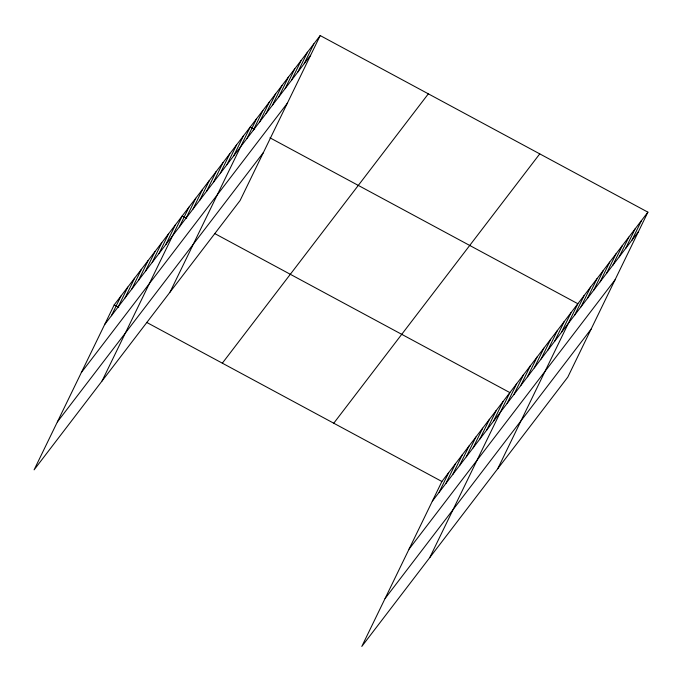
<?xml version="1.0" encoding="UTF-8"?>
<svg xmlns="http://www.w3.org/2000/svg" width="682" height="682" viewBox="0 0 682 682"><rect width="100%" height="100%" fill="white"/><g stroke="black" fill="none" stroke-linecap="round" stroke-linejoin="round"><path stroke-width="1.02" d="M320.199 35.558L114.192 304.897L34.1 469.847L240.107 200.508L320.199 35.558L647.9 212.153L567.808 377.103L361.801 646.442L441.893 481.492L647.9 212.153M111.413 315.74L120.995 296.014M118.208 306.857L127.79 287.122M125.011 297.966L134.593 278.23M131.805 289.074L141.387 269.347M138.608 280.191L148.182 260.456M145.402 271.3L154.985 251.573M152.197 262.417L161.779 242.681M159 253.525L168.582 233.79M165.794 244.633L175.376 224.907M102.078 380.965L182.179 216.015L186.68 218.445M179.392 226.859L188.974 207.132M186.195 217.967L195.768 198.24M192.989 209.084L202.571 189.349M199.783 200.193L209.365 180.466M206.586 191.31L216.168 171.574M213.381 182.418L222.963 162.683M220.184 173.526L229.766 153.8M226.978 164.643L236.56 144.908M233.781 155.752L243.363 136.025M170.065 292.084L250.158 127.133L254.667 129.563M246.944 138.54L256.526 118.804M253.312 130.211L262.894 110.484M259.68 121.89L269.262 102.155M266.048 113.562L275.63 93.835M272.416 105.241L281.998 85.506M278.785 96.912L288.358 77.185M285.153 88.592L294.726 68.856M291.512 80.263L301.094 60.536M297.881 71.942L307.463 52.207M304.249 63.614L313.831 43.878M439.114 492.336L448.696 472.609M445.909 483.453L455.491 463.717M452.712 474.561L462.294 454.826M459.506 465.67L469.088 445.943M466.309 456.787L475.883 437.051M473.103 447.895L482.686 428.168M479.898 439.012L489.48 419.277M486.701 430.12L496.283 410.385M493.495 421.229L503.077 401.502M429.779 557.561L509.88 392.61L214.617 233.5M507.093 403.454L516.675 383.727M513.896 394.563L523.469 374.836M520.69 385.68L530.272 365.944M527.484 376.788L537.066 357.061M534.287 367.905L543.869 348.17M541.082 359.013L550.664 339.278M547.885 350.122L557.467 330.395M554.679 341.239L564.261 321.503M561.482 332.347L571.064 312.62M497.766 468.679L577.859 303.729L269.987 137.815M574.645 315.135L584.227 295.4M581.013 306.806L590.595 287.079M587.381 298.486L596.963 278.75M593.749 290.157L603.331 270.43M600.117 281.837L609.699 262.101M606.486 273.508L616.059 253.781M612.845 265.187L622.427 245.452M619.213 256.858L628.795 237.131M625.582 248.538L635.164 228.802M631.95 240.209L641.532 220.474M104.61 324.632L310.617 55.285M81.346 372.551L287.352 103.212M57.373 421.928L263.371 152.58M222.332 363.174L428.339 93.835M333.754 423.215L539.76 153.876M432.311 501.227L638.318 231.88M409.047 549.146L615.053 279.808M385.074 598.523L591.072 329.176M114.192 304.897L118.702 307.326M146.639 322.381L441.893 481.492"/></g></svg>
